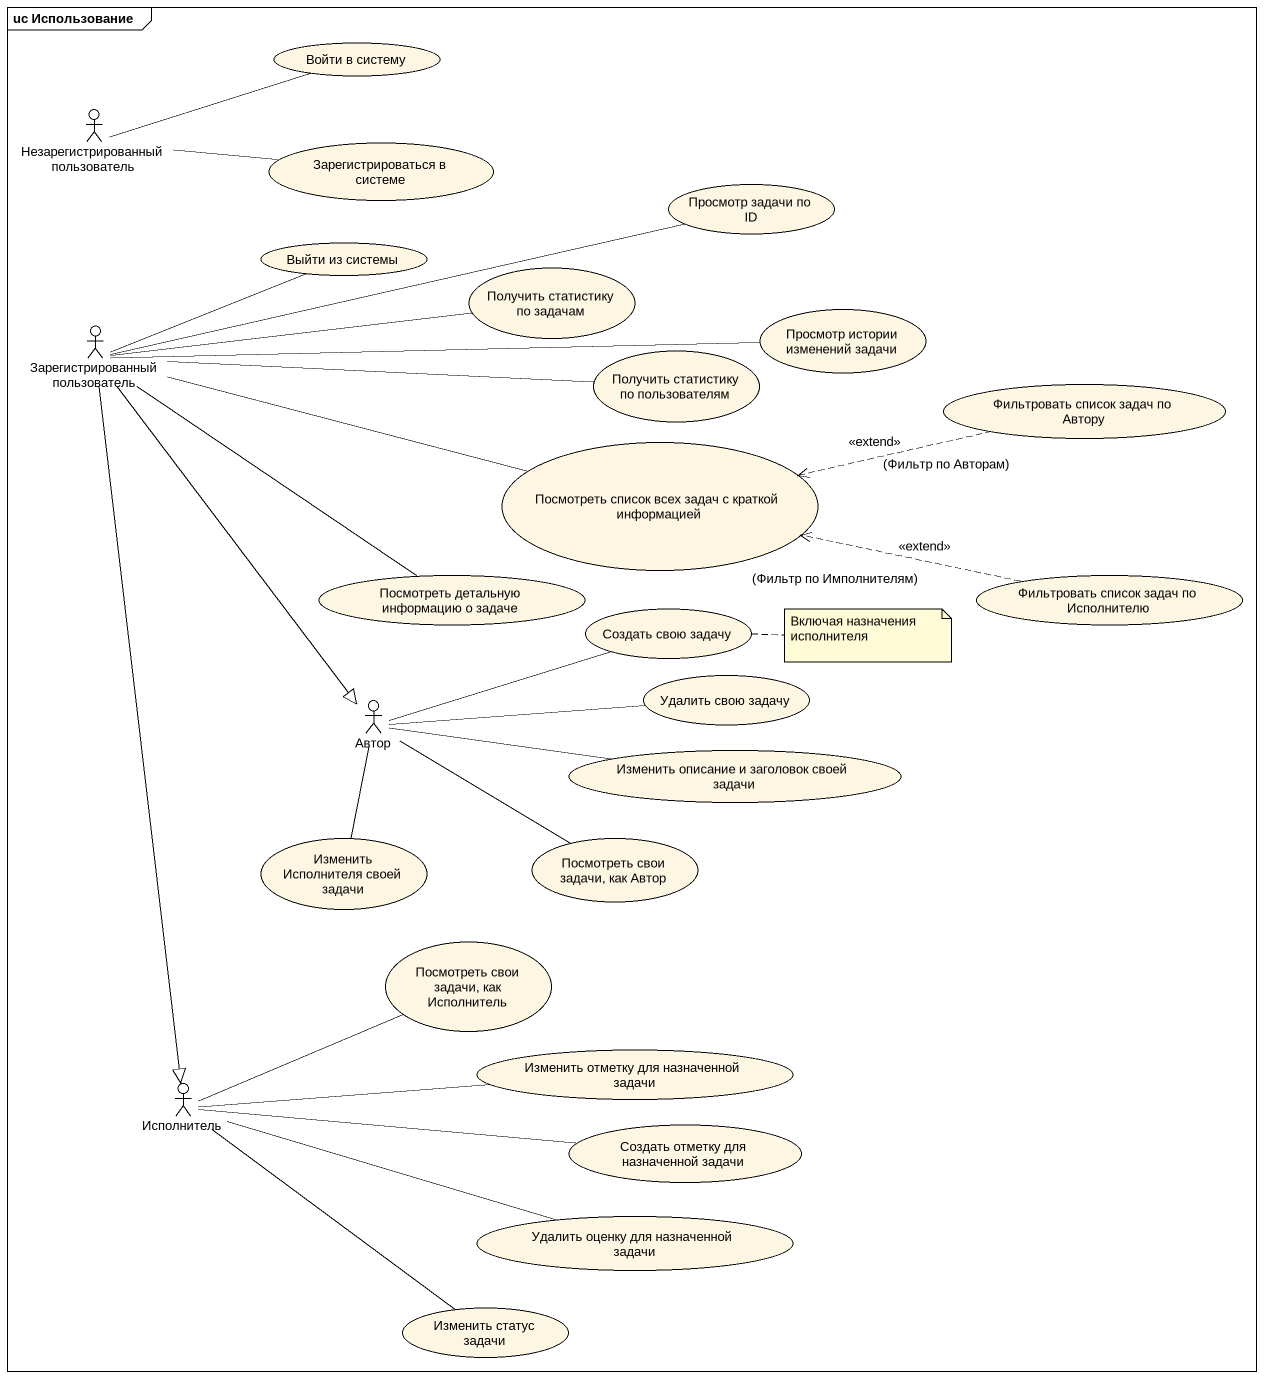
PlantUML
@startuml
mainframe uc Использование
usecase "Войти в систему" as Войти_в_систему
actor "Незарегистрированный пользователь" as Незарегистрированный
usecase "Зарегистрироваться в системе" as Зарегистрироваться_в_системе
usecase "Просмотр задачи по ID" as Просмотр_задачи_по_ID
usecase "Выйти из системы" as Выйти_из_системы
usecase "Получить статистику по задачам" as Получить_статистику_по
actor "Зарегистрированный пользователь" as Зарегистрированный
usecase "Просмотр истории изменений задачи" as Просмотр_истории_изменений
usecase "Получить статистику по пользователям" as Получить_статистику_по_2
usecase "Фильтровать список задач по Автору" as Фильтровать_список_задач_по
usecase "Посмотреть список всех задач с краткой информацией" as Посмотреть_список_всех
usecase "Посмотреть детальную информацию о задаче" as Посмотреть_детальную
usecase "Фильтровать список задач по Исполнителю" as Фильтровать_список_задач_по_2
usecase "Создать свою задачу" as Создать_свою_задачу
actor Автор
usecase "Удалить свою задачу" as Удалить_свою_задачу
usecase "Изменить описание и заголовок своей задачи" as Изменить_описание_и
usecase "Изменить Исполнителя своей задачи" as Изменить_Исполнителя_своей
usecase "Посмотреть свои задачи, как Автор" as Посмотреть_свои_задачи_как
usecase "Посмотреть свои задачи, как Исполнитель" as Посмотреть_свои_задачи_как_2
actor Исполнитель
usecase "Изменить отметку для назначенной задачи" as Изменить_отметку_для
usecase "Создать отметку для назначенной задачи" as Создать_отметку_для
usecase "Удалить оценку для назначенной задачи" as Удалить_оценку_для
usecase "Изменить статус задачи" as Изменить_статус_задачи
Незарегистрированный -right- Войти_в_систему
Незарегистрированный -right- Зарегистрироваться_в_системе
Зарегистрированный -right- Просмотр_задачи_по_ID
Зарегистрированный -right- Выйти_из_системы
Зарегистрированный -right- Получить_статистику_по
Зарегистрированный -right- Просмотр_истории_изменений
Зарегистрированный -right- Получить_статистику_по_2
Зарегистрированный -right- Посмотреть_список_всех
Зарегистрированный -- Посмотреть_детальную
Зарегистрированный --|> Автор
Зарегистрированный --|> Исполнитель
Фильтровать_список_задач_по .left.> Посмотреть_список_всех : <<extend>>\n(Фильтр по Авторам)
Фильтровать_список_задач_по_2 .left.> Посмотреть_список_всех : <<extend>>\n(Фильтр по Имполнителям)
Автор -right- Создать_свою_задачу
Автор -right- Удалить_свою_задачу
Автор -right- Изменить_описание_и
Автор -- Изменить_Исполнителя_своей
Автор -- Посмотреть_свои_задачи_как
Исполнитель -right- Посмотреть_свои_задачи_как_2
Исполнитель -right- Изменить_отметку_для
Исполнитель -right- Создать_отметку_для
Исполнитель -right- Удалить_оценку_для
Исполнитель -- Изменить_статус_задачи
note right of Создать_свою_задачу : Включая назначения исполнителя
@enduml
